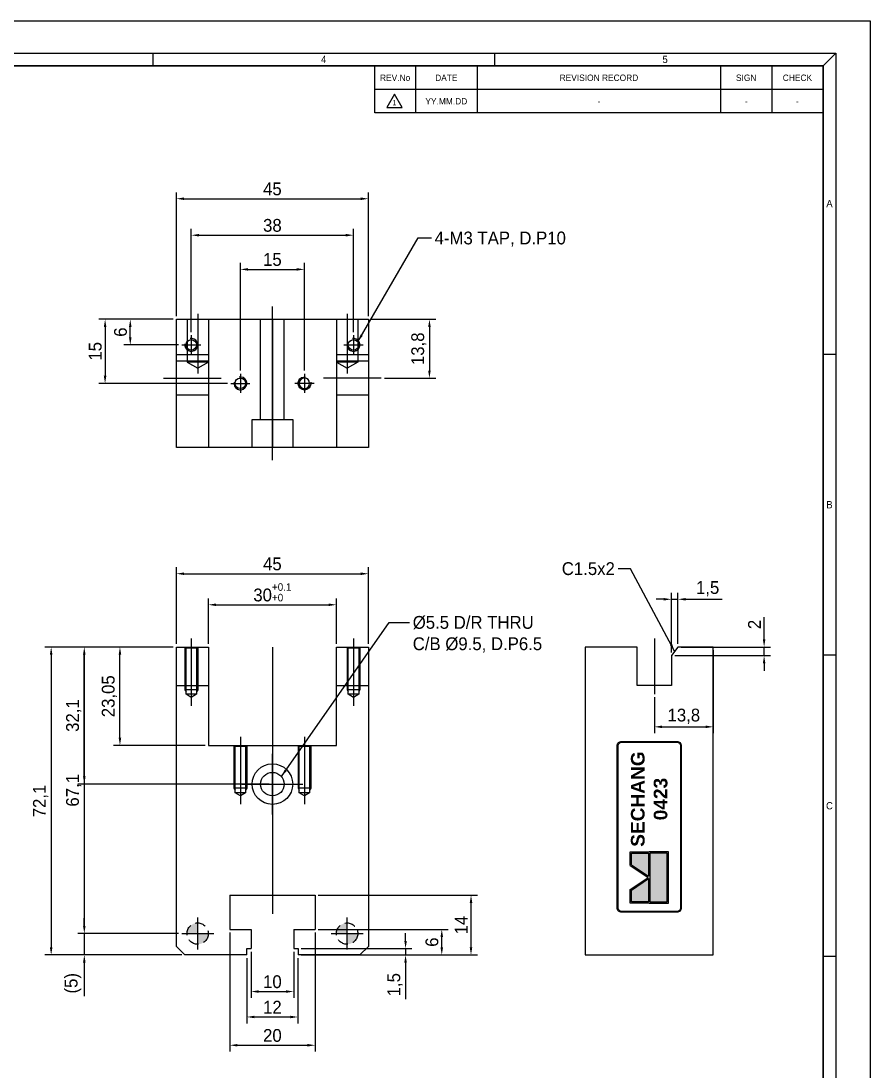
# Model space of a CAD drawing. Header units: inches. Extents: x 0 to 23821, y 0 to 11279.
# Drawn here: x 22605.1 to 22804, y 1970.3 to 2216.1 of the extents above; entities that cross this region are included whole.
import ezdxf

# ---------------------------------------------------------------- set-up
doc = ezdxf.new("R2010")
doc.units = ezdxf.units.IN
doc.header["$LTSCALE"] = 10
doc.header["$MEASUREMENT"] = 0
doc.linetypes.add('CENTER', pattern=[2, 1.25, -0.25, 0.25, -0.25])
doc.linetypes.add('HIDDEN', pattern=[0.375, 0.25, -0.125])
doc.layers.get('Defpoints').update_dxf_attribs({"color": 8})
for name, color, linetype in [('CENTER LINE', 1, 'CENTER'), ('HIDDEN LINE', 4, 'HIDDEN'), ('THIN LINE', 3, 'Continuous')]:
    doc.layers.add(name, color=color, linetype=linetype)
doc.styles.add('Arial', font='arialbd.ttf')
doc.styles.add('SCI', font='')
doc.styles.get('SCI').set_extended_font_data('Gulim')
doc.dimstyles.new('SCH', dxfattribs={"dimtxt": 2.5, "dimasz": 2, "dimexe": 1.25, "dimexo": 0.625, "dimtad": 1, "dimdec": 8, "dimtxsty": 'SCI', "dimcen": 2.5, "dimclrd": 4, "dimclre": 4, "dimclrt": 7, "dimadec": 8, "dimazin": 2, "dimtfac": 1, "dimtdec": 8, "dimtmove": 0, "dimatfit": 3, "dimfxl": 1, "dimarcsym": 0})

# ---------------------------------------------------------------- blocks, each defined once
blk = doc.blocks.new('A$C5b8731fd')
for p, q in [((0, 0), (-2.25, -3.9)), ((2.25, -3.9), (0, 0)), ((-2.25, -3.9), (2.25, -3.9))]:
    blk.add_line(p, q)
blk = doc.blocks.new('SECHANG REV')
at = {"color": 7}
blk.add_line((-52.5, 0), (-52.5, 5.5), dxfattribs=at)
at = {"color": 3}
for p, q in [((-43, 5.5), (-43, 0)), ((-28.5, 5.5), (-28.5, 0)), ((28.5, 5.5), (28.5, 0)), ((40.5, 5.5), (40.5, 0)), ((52.5, 5.5), (52.5, 0))]:
    blk.add_line(p, q, dxfattribs=at)
blk.add_line((52.5, 0), (-52.5, 0))
blk = doc.blocks.new('SECHANG A3')
at = {"color": 2}
for p, q in [((42, 289.5), (42, 286.5)), ((122, 289.5), (122, 286.5)), ((202, 289.5), (199, 286.5))]:
    blk.add_line(p, q, dxfattribs=at)
at = {"color": 3}
blk.add_line((94, 286.5), (199, 286.5), dxfattribs=at)
for p, q in [((199, 219), (202, 219)), ((202, 148.5), (199, 148.5)), ((202, 78), (199, 78))]:
    blk.add_line(p, q)
at = {"color": 1}
blk.add_lwpolyline([(-210, 297), (210, 297), (210, 0), (-210, 0)], close=True, dxfattribs=at)
at = {"color": 2}
blk.add_lwpolyline([(-198, 289.5), (202, 289.5), (202, 7.5), (-198, 7.5)], close=True, dxfattribs=at)
at = {"const_width": 0.4}
blk.add_lwpolyline([(-195, 286.5), (199, 286.5), (199, 10.5), (-195, 10.5)], close=True, dxfattribs=at)
blk.add_blockref('SECHANG REV', (146.5, 281))
at = {"color": 2, "char_height": 1.7, "attachment_point": 5, "style": 'SCI'}
for s, insert, width in [('4', (82, 288), 80), ('5', (162, 288), 80), ('A', (200.5, 254.25), 3), ('B', (200.5, 183.75), 3), ('C', (200.5, 113.25), 3)]:
    blk.add_mtext(s, dxfattribs=dict(at, insert=insert, width=width))
at = {"char_height": 1.5, "attachment_point": 5, "style": 'SCI'}
for s, insert, width in [('REV.No', (98.75, 283.7), 9.5), ('DATE', (110.75, 283.7), 14.5), ('REVISION RECORD', (146.5, 283.7), 57), ('SIGN', (181, 283.7), 12), ('CHECK', (193, 283.7), 12)]:
    blk.add_mtext(s, dxfattribs=dict(at, insert=insert, width=width))
blk = doc.blocks.new('V1SMTAPM3', base_point=(1783.38, 113.27))
at = {"color": 7, "linetype": 'Continuous'}
blk.add_circle((1783.38, 113.27), 1.23, dxfattribs=at)
at = {"layer": 'CENTER LINE', "ltscale": 0.675}
for p, q in [((1781.13, 113.27), (1785.63, 113.27)), ((1783.38, 111.02), (1783.38, 115.52))]:
    blk.add_line(p, q, dxfattribs=at)
at = {"layer": 'THIN LINE', "linetype": 'Continuous'}
blk.add_arc((1783.38, 113.27), 1.5, 260.0082, 189.9928, dxfattribs=at)
blk = doc.blocks.new('V1A$C5BF82136')
for p, q in [((-20.2, 22.5), (-20.2, 15)), ((-12.2, 22.5), (-12.2, 15)), ((-30, 15), (0, 15)), ((-30, -15), (0, -15)), ((-20.2, -15), (-20.2, -22.5)), ((-12.2, -15), (-12.2, -22.5))]:
    blk.add_line(p, q)
blk.add_lwpolyline([(-30, 22.5), (0, 22.5), (0, -22.5), (-30, -22.5)], close=True)
at = {"layer": 'CENTER LINE', "ltscale": 5}
for p, q in [((-16.2, 25.5), (-16.2, 12)), ((-30, 0), (0, 0)), ((-16.2, -25.5), (-16.2, -12))]:
    blk.add_line(p, q, dxfattribs=at)
at = {"layer": 'CENTER LINE', "ltscale": 2.091507}
for p, q in [((-31.25, 17.5), (-17.31, 17.5)), ((-31.25, -17.5), (-17.31, -17.5))]:
    blk.add_line(p, q, dxfattribs=at)
at = {"layer": 'CENTER LINE', "ltscale": 5.4}
blk.add_line((3, 0), (-33, 0), dxfattribs=at)
at = {"layer": 'HIDDEN LINE', "ltscale": 4.183014}
for p, q in [((-30, 20), (-20, 20)), ((-20, 20), (-20, 15)), ((-20, 20), (-18.56, 17.5)), ((-20, 15), (-18.56, 17.5)), ((-30, 15), (-20, 15)), ((-30, -15), (-20, -15)), ((-20, -15), (-20, -20)), ((-20, -15), (-18.56, -17.5)), ((-20, -20), (-18.56, -17.5)), ((-30, -20), (-20, -20))]:
    blk.add_line(p, q, dxfattribs=at)
at = {"layer": 'HIDDEN LINE', "ltscale": 10.8}
for p, q in [((-6.5, 2.75), (-30, 2.75)), ((-6.5, -4.75), (-6.5, 4.75)), ((-6.5, 4.75), (0, 4.75)), ((-6.5, -2.75), (-30, -2.75)), ((0, -4.75), (-6.5, -4.75))]:
    blk.add_line(p, q, dxfattribs=at)
at = {"layer": 'THIN LINE'}
for p, q in [((-21.7, 22.5), (-21.7, 15)), ((-21.7, -15), (-21.7, -22.5))]:
    blk.add_line(p, q, dxfattribs=at)
for p in [(-24, 19), (-15, -7.5), (-24, -19)]:
    blk.add_blockref('V1SMTAPM3', p)
at = {"xscale": -1.000000000000001, "rotation": 180}
blk.add_blockref('V1SMTAPM3', (-15, 7.5), dxfattribs=at)
blk = doc.blocks.new('V1MDTapSHM3 Dp10')
at = {"layer": 'CENTER LINE', "ltscale": 2.366756}
blk.add_line((-2, 0), (13.78, 0), dxfattribs=at)
at = {"layer": 'HIDDEN LINE', "ltscale": 4.733513}
for p, q in [((0, 1.5), (10, 1.5)), ((0.27, 1.23), (0, 1.5)), ((0.27, 1.23), (11.07, 1.23)), ((0.27, 1.23), (0.27, -1.23)), ((10, 1.5), (10.47, 1.23)), ((10, 1.5), (10, -1.5)), ((11.07, 1.23), (11.07, -1.23)), ((11.07, 1.23), (11.78, 0)), ((11.78, 0), (11.07, -1.23)), ((0, -1.5), (0.27, -1.23)), ((0, -1.5), (10, -1.5)), ((11.07, -1.23), (0.27, -1.23)), ((10, -1.5), (10.47, -1.23))]:
    blk.add_line(p, q, dxfattribs=at)
blk = doc.blocks.new('V1MDCBM5', base_point=(411.85, 908.79))
at = {"color": 7, "linetype": 'Continuous'}
for radius in [4.75, 2.75]:
    blk.add_circle((411.85, 908.79), radius, dxfattribs=at)
at = {"layer": 'CENTER LINE', "ltscale": 2.1375}
for p, q in [((411.85, 901.66), (411.85, 915.91)), ((404.73, 908.79), (418.98, 908.79))]:
    blk.add_line(p, q, dxfattribs=at)
blk = doc.blocks.new('V1A$C6f1af867')
h = blk.add_hatch(color=3)
h.dxf.hatch_style = 1
h.paths.add_polyline_path([(-2.5, 0), (0, 0), (0, 2.5, 0.414214)])
h.paths.add_polyline_path([(0, 0), (0, -2.5, 0.414214), (2.5, 0)])
blk.add_circle((0, 0), 2.5)
at = {"layer": 'CENTER LINE', "ltscale": 1.125}
for p, q in [((0, -3.75), (0, 3.75)), ((-3.75, 0), (3.75, 0))]:
    blk.add_line(p, q, dxfattribs=at)
blk = doc.blocks.new('V1A$C18AC3A17')
for p, q in [((-15, 58.1), (-15, 35.05)), ((15, 35.05), (15, 58.1)), ((-15, 35.05), (15, 35.05)), ((-10, 0), (-10, -8)), ((-10, 0), (10, 0)), ((10, 0), (10, -8)), ((-10, -8), (-5, -8)), ((-5, -8), (-5, -12.5)), ((5, -8), (5, -12.5)), ((5, -8), (10, -8)), ((-6, -14), (-6, -12.5)), ((-6, -12.5), (-5, -12.5)), ((5, -12.5), (6, -12.5)), ((6, -12.5), (6, -14))]:
    blk.add_line(p, q)
for points in [[(-6, -14), (-20.5, -14), (-22.5, -12), (-22.5, 58.1), (-15, 58.1)], [(15, 58.1), (22.5, 58.1), (22.5, -12), (20.5, -14), (6, -14)]]:
    blk.add_lwpolyline(points)
at = {"layer": 'CENTER LINE', "ltscale": 5}
blk.add_line((0, 58.1), (0, -14), dxfattribs=at)
at = {"layer": 'HIDDEN LINE', "ltscale": 5}
for p, q in [((-22.5, 49.1), (-15, 49.1)), ((15, 49.1), (22.5, 49.1))]:
    blk.add_line(p, q, dxfattribs=at)
at = {"rotation": 270}
for p in [(-19, 58.1), (19, 58.1), (-7.5, 35.05), (7.5, 35.05)]:
    blk.add_blockref('V1MDTapSHM3 Dp10', p, dxfattribs=at)
blk.add_blockref('V1MDCBM5', (0, 26))
at = {"layer": 'HIDDEN LINE', "ltscale": 5}
for p in [(-17.5, -9), (17.5, -9)]:
    blk.add_blockref('V1A$C6f1af867', p, dxfattribs=at)
blk = doc.blocks.new('*D992')
at = {"color": 4, "lineweight": -2, "transparency": 16777216}
for p, q in [((22645, 2143.27), (22645, 2167.46)), ((22646.8, 2165.96), (22681.2, 2165.96)), ((22683, 2143.27), (22683, 2167.46))]:
    blk.add_line(p, q, dxfattribs=at)
at = {"color": 4, "transparency": 16777216}
for points in [[(22646.8, 2166.26), (22646.8, 2165.66), (22645, 2165.96)], [(22681.2, 2166.26), (22681.2, 2165.66), (22683, 2165.96)]]:
    blk.add_solid(points, dxfattribs=at)
at = {"layer": 'Defpoints', "color": 0, "transparency": 16777216}
for p in [(22683, 2165.96), (22645, 2142.52), (22683, 2142.52)]:
    blk.add_point(p, dxfattribs=at)
at = {"color": 7, "transparency": 16777216, "insert": (22664, 2168.25), "char_height": 3, "attachment_point": 5, "style": 'SCI'}
blk.add_mtext('38', dxfattribs=at)
blk = doc.blocks.new('*D993')
at = {"color": 4, "lineweight": -2, "transparency": 16777216}
for p, q in [((22641.5, 2147.02), (22641.5, 2176)), ((22686.5, 2147.02), (22686.5, 2176)), ((22643.3, 2174.5), (22684.7, 2174.5))]:
    blk.add_line(p, q, dxfattribs=at)
at = {"color": 4, "transparency": 16777216}
for points in [[(22643.3, 2174.8), (22643.3, 2174.2), (22641.5, 2174.5)], [(22684.7, 2174.8), (22684.7, 2174.2), (22686.5, 2174.5)]]:
    blk.add_solid(points, dxfattribs=at)
at = {"layer": 'Defpoints', "color": 0, "transparency": 16777216}
for p in [(22686.5, 2174.5), (22641.5, 2146.27), (22686.5, 2146.27)]:
    blk.add_point(p, dxfattribs=at)
at = {"color": 7, "transparency": 16777216, "insert": (22664, 2176.79), "char_height": 3, "attachment_point": 5, "style": 'SCI'}
blk.add_mtext('45', dxfattribs=at)
blk = doc.blocks.new('*D994')
at = {"color": 4, "lineweight": -2, "transparency": 16777216}
for p, q in [((22640.75, 2146.27), (22629.21, 2146.27)), ((22630.71, 2142.07), (22630.71, 2144.47)), ((22642, 2140.27), (22629.21, 2140.27))]:
    blk.add_line(p, q, dxfattribs=at)
at = {"color": 4, "transparency": 16777216}
for points in [[(22630.41, 2144.47), (22631.01, 2144.47), (22630.71, 2146.27)], [(22630.41, 2142.07), (22631.01, 2142.07), (22630.71, 2140.27)]]:
    blk.add_solid(points, dxfattribs=at)
at = {"layer": 'Defpoints', "color": 0, "transparency": 16777216}
for p in [(22630.71, 2146.27), (22641.5, 2146.27), (22642.75, 2140.27)]:
    blk.add_point(p, dxfattribs=at)
at = {"color": 7, "transparency": 16777216, "insert": (22628.43, 2143.27), "char_height": 3, "attachment_point": 5, "rotation": 90, "style": 'SCI'}
blk.add_mtext('6', dxfattribs=at)
blk = doc.blocks.new('*D995')
at = {"color": 4, "lineweight": -2, "transparency": 16777216}
for p, q in [((22640.75, 2146.27), (22623.31, 2146.27)), ((22624.81, 2144.47), (22624.81, 2133.07)), ((22653.5, 2131.27), (22623.31, 2131.27))]:
    blk.add_line(p, q, dxfattribs=at)
at = {"color": 4, "transparency": 16777216}
for points in [[(22624.51, 2144.47), (22625.11, 2144.47), (22624.81, 2146.27)], [(22624.51, 2133.07), (22625.11, 2133.07), (22624.81, 2131.27)]]:
    blk.add_solid(points, dxfattribs=at)
at = {"layer": 'Defpoints', "color": 0, "transparency": 16777216}
for p in [(22641.5, 2146.27), (22624.81, 2131.27), (22654.25, 2131.27)]:
    blk.add_point(p, dxfattribs=at)
at = {"color": 7, "transparency": 16777216, "insert": (22622.52, 2138.77), "char_height": 3, "attachment_point": 5, "rotation": 90, "style": 'SCI'}
blk.add_mtext('15', dxfattribs=at)
blk = doc.blocks.new('*D996')
at = {"color": 4, "lineweight": -2, "transparency": 16777216}
for p, q in [((22687.25, 2146.27), (22702.29, 2146.27)), ((22700.79, 2144.47), (22700.79, 2134.27)), ((22690.25, 2132.47), (22702.29, 2132.47))]:
    blk.add_line(p, q, dxfattribs=at)
at = {"color": 4, "transparency": 16777216}
for points in [[(22700.49, 2144.47), (22701.09, 2144.47), (22700.79, 2146.27)], [(22700.49, 2134.27), (22701.09, 2134.27), (22700.79, 2132.47)]]:
    blk.add_solid(points, dxfattribs=at)
at = {"layer": 'Defpoints', "color": 0, "transparency": 16777216}
for p in [(22686.5, 2146.27), (22689.5, 2132.47), (22700.79, 2132.47)]:
    blk.add_point(p, dxfattribs=at)
at = {"color": 7, "transparency": 16777216, "insert": (22698.32, 2139.37), "char_height": 3, "attachment_point": 5, "rotation": 90, "style": 'SCI'}
blk.add_mtext('13,8', dxfattribs=at)
blk = doc.blocks.new('*D997')
at = {"color": 4, "lineweight": -2, "transparency": 16777216}
for p, q in [((22656.5, 2134.27), (22656.5, 2159.46)), ((22671.5, 2134.27), (22671.5, 2159.46)), ((22658.3, 2157.96), (22669.7, 2157.96))]:
    blk.add_line(p, q, dxfattribs=at)
at = {"color": 4, "transparency": 16777216}
for points in [[(22658.3, 2158.26), (22658.3, 2157.66), (22656.5, 2157.96)], [(22669.7, 2158.26), (22669.7, 2157.66), (22671.5, 2157.96)]]:
    blk.add_solid(points, dxfattribs=at)
at = {"layer": 'Defpoints', "color": 0, "transparency": 16777216}
for p in [(22671.5, 2157.96), (22656.5, 2133.52), (22671.5, 2133.52)]:
    blk.add_point(p, dxfattribs=at)
at = {"color": 7, "transparency": 16777216, "insert": (22664, 2160.26), "char_height": 3, "attachment_point": 5, "style": 'SCI'}
blk.add_mtext('15', dxfattribs=at)
blk = doc.blocks.new('*D926')
at = {"color": 4, "lineweight": -2, "transparency": 16777216}
for p, q in [((22649, 2070.29), (22649, 2080.93)), ((22679, 2070.29), (22679, 2080.93)), ((22650.8, 2079.43), (22677.2, 2079.43))]:
    blk.add_line(p, q, dxfattribs=at)
at = {"color": 4, "transparency": 16777216}
for points in [[(22650.8, 2079.73), (22650.8, 2079.13), (22649, 2079.43)], [(22677.2, 2079.73), (22677.2, 2079.13), (22679, 2079.43)]]:
    blk.add_solid(points, dxfattribs=at)
at = {"layer": 'Defpoints', "color": 0, "transparency": 16777216}
for p in [(22679, 2079.43), (22649, 2069.54), (22679, 2069.54)]:
    blk.add_point(p, dxfattribs=at)
at = {"color": 7, "transparency": 16777216, "insert": (22664, 2082.33), "char_height": 3, "attachment_point": 5, "style": 'SCI'}
blk.add_mtext('30{\\H0.59x;\\S+0.1^ +0;}', dxfattribs=at)
blk = doc.blocks.new('*D927')
at = {"color": 4, "lineweight": -2, "transparency": 16777216}
for p, q in [((22641.5, 2070.29), (22641.5, 2088.2)), ((22686.5, 2070.29), (22686.5, 2088.2)), ((22643.3, 2086.7), (22684.7, 2086.7))]:
    blk.add_line(p, q, dxfattribs=at)
at = {"color": 4, "transparency": 16777216}
for points in [[(22643.3, 2087), (22643.3, 2086.4), (22641.5, 2086.7)], [(22684.7, 2087), (22684.7, 2086.4), (22686.5, 2086.7)]]:
    blk.add_solid(points, dxfattribs=at)
at = {"layer": 'Defpoints', "color": 0, "transparency": 16777216}
for p in [(22686.5, 2086.7), (22641.5, 2069.54), (22686.5, 2069.54)]:
    blk.add_point(p, dxfattribs=at)
at = {"color": 7, "transparency": 16777216, "insert": (22664, 2088.99), "char_height": 3, "attachment_point": 5, "style": 'SCI'}
blk.add_mtext('45', dxfattribs=at)
blk = doc.blocks.new('*D928')
at = {"color": 4, "lineweight": -2, "transparency": 16777216}
for p, q in [((22640.75, 2069.54), (22626.79, 2069.54)), ((22628.29, 2048.29), (22628.29, 2067.74)), ((22648.25, 2046.49), (22626.79, 2046.49))]:
    blk.add_line(p, q, dxfattribs=at)
at = {"color": 4, "transparency": 16777216}
for points in [[(22627.99, 2067.74), (22628.59, 2067.74), (22628.29, 2069.54)], [(22627.99, 2048.29), (22628.59, 2048.29), (22628.29, 2046.49)]]:
    blk.add_solid(points, dxfattribs=at)
at = {"layer": 'Defpoints', "color": 0, "transparency": 16777216}
for p in [(22628.29, 2069.54), (22641.5, 2069.54), (22649, 2046.49)]:
    blk.add_point(p, dxfattribs=at)
at = {"color": 7, "transparency": 16777216, "insert": (22625.82, 2058.01), "char_height": 3, "attachment_point": 5, "rotation": 90, "style": 'SCI'}
blk.add_mtext('23,05', dxfattribs=at)
blk = doc.blocks.new('*D929')
at = {"color": 4, "lineweight": -2, "transparency": 16777216}
for p, q in [((22640.75, 2069.54), (22618.44, 2069.54)), ((22619.94, 2039.24), (22619.94, 2067.74)), ((22663.25, 2037.44), (22618.44, 2037.44))]:
    blk.add_line(p, q, dxfattribs=at)
at = {"color": 4, "transparency": 16777216}
for points in [[(22619.64, 2067.74), (22620.24, 2067.74), (22619.94, 2069.54)], [(22619.64, 2039.24), (22620.24, 2039.24), (22619.94, 2037.44)]]:
    blk.add_solid(points, dxfattribs=at)
at = {"layer": 'Defpoints', "color": 0, "transparency": 16777216}
for p in [(22619.94, 2069.54), (22641.5, 2069.54), (22664, 2037.44)]:
    blk.add_point(p, dxfattribs=at)
at = {"color": 7, "transparency": 16777216, "insert": (22617.46, 2053.49), "char_height": 3, "attachment_point": 5, "rotation": 90, "style": 'SCI'}
blk.add_mtext('32,1', dxfattribs=at)
blk = doc.blocks.new('*D930')
at = {"color": 4, "lineweight": -2, "transparency": 16777216}
for p, q in [((22640.75, 2069.54), (22618.44, 2069.54)), ((22619.94, 2067.74), (22619.94, 2004.24)), ((22642, 2002.44), (22618.44, 2002.44))]:
    blk.add_line(p, q, dxfattribs=at)
at = {"color": 4, "transparency": 16777216}
for points in [[(22619.64, 2067.74), (22620.24, 2067.74), (22619.94, 2069.54)], [(22619.64, 2004.24), (22620.24, 2004.24), (22619.94, 2002.44)]]:
    blk.add_solid(points, dxfattribs=at)
at = {"layer": 'Defpoints', "color": 0, "transparency": 16777216}
for p in [(22641.5, 2069.54), (22619.94, 2002.44), (22642.75, 2002.44)]:
    blk.add_point(p, dxfattribs=at)
at = {"color": 7, "transparency": 16777216, "insert": (22617.46, 2035.99), "char_height": 3, "attachment_point": 5, "rotation": 90, "style": 'SCI'}
blk.add_mtext('67,1', dxfattribs=at)
blk = doc.blocks.new('*D931')
at = {"color": 4, "lineweight": -2, "transparency": 16777216}
for p, q in [((22640.75, 2069.54), (22610.68, 2069.54)), ((22612.18, 2067.74), (22612.18, 1999.24)), ((22642.75, 1997.44), (22610.68, 1997.44))]:
    blk.add_line(p, q, dxfattribs=at)
at = {"color": 4, "transparency": 16777216}
for points in [[(22611.88, 2067.74), (22612.48, 2067.74), (22612.18, 2069.54)], [(22611.88, 1999.24), (22612.48, 1999.24), (22612.18, 1997.44)]]:
    blk.add_solid(points, dxfattribs=at)
at = {"layer": 'Defpoints', "color": 0, "transparency": 16777216}
for p in [(22641.5, 2069.54), (22612.18, 1997.44), (22643.5, 1997.44)]:
    blk.add_point(p, dxfattribs=at)
at = {"color": 7, "transparency": 16777216, "insert": (22609.7, 2033.49), "char_height": 3, "attachment_point": 5, "rotation": 90, "style": 'SCI'}
blk.add_mtext('72,1', dxfattribs=at)
blk = doc.blocks.new('*D721')
at = {"color": 4, "lineweight": -2, "transparency": 16777216}
for p, q in [((22619.94, 2004.24), (22619.94, 2006.04)), ((22642, 2002.44), (22618.44, 2002.44)), ((22619.94, 2002.44), (22619.94, 1997.44)), ((22642.75, 1997.44), (22618.44, 1997.44)), ((22619.94, 1995.64), (22619.94, 1987.78))]:
    blk.add_line(p, q, dxfattribs=at)
at = {"color": 4, "transparency": 16777216}
for points in [[(22619.64, 2004.24), (22620.24, 2004.24), (22619.94, 2002.44)], [(22619.64, 1995.64), (22620.24, 1995.64), (22619.94, 1997.44)]]:
    blk.add_solid(points, dxfattribs=at)
at = {"layer": 'Defpoints', "color": 0, "transparency": 16777216}
for p in [(22642.75, 2002.44), (22619.94, 1997.44), (22643.5, 1997.44)]:
    blk.add_point(p, dxfattribs=at)
at = {"color": 7, "transparency": 16777216, "insert": (22617.3, 1990.81), "char_height": 3, "attachment_point": 5, "rotation": 90, "style": 'SCI'}
blk.add_mtext('(5)', dxfattribs=at)
blk = doc.blocks.new('*D932')
at = {"color": 4, "lineweight": -2, "transparency": 16777216}
for p, q in [((22659, 1998.19), (22659, 1987.37)), ((22669, 1998.19), (22669, 1987.37)), ((22660.8, 1988.87), (22667.2, 1988.87))]:
    blk.add_line(p, q, dxfattribs=at)
at = {"color": 4, "transparency": 16777216}
for points in [[(22660.8, 1989.17), (22660.8, 1988.57), (22659, 1988.87)], [(22667.2, 1989.17), (22667.2, 1988.57), (22669, 1988.87)]]:
    blk.add_solid(points, dxfattribs=at)
at = {"layer": 'Defpoints', "color": 0, "transparency": 16777216}
for p in [(22659, 1998.94), (22669, 1998.94), (22669, 1988.87)]:
    blk.add_point(p, dxfattribs=at)
at = {"color": 7, "transparency": 16777216, "insert": (22664, 1991.16), "char_height": 3, "attachment_point": 5, "style": 'SCI'}
blk.add_mtext('10', dxfattribs=at)
blk = doc.blocks.new('*D933')
at = {"color": 4, "lineweight": -2, "transparency": 16777216}
for p, q in [((22658, 1996.69), (22658, 1981.42)), ((22670, 1996.69), (22670, 1981.42)), ((22659.8, 1982.92), (22668.2, 1982.92))]:
    blk.add_line(p, q, dxfattribs=at)
at = {"color": 4, "transparency": 16777216}
for points in [[(22659.8, 1983.22), (22659.8, 1982.62), (22658, 1982.92)], [(22668.2, 1983.22), (22668.2, 1982.62), (22670, 1982.92)]]:
    blk.add_solid(points, dxfattribs=at)
at = {"layer": 'Defpoints', "color": 0, "transparency": 16777216}
for p in [(22658, 1997.44), (22670, 1997.44), (22670, 1982.92)]:
    blk.add_point(p, dxfattribs=at)
at = {"color": 7, "transparency": 16777216, "insert": (22664, 1985.21), "char_height": 3, "attachment_point": 5, "style": 'SCI'}
blk.add_mtext('12', dxfattribs=at)
blk = doc.blocks.new('*D934')
at = {"color": 4, "lineweight": -2, "transparency": 16777216}
for p, q in [((22654, 2002.69), (22654, 1974.8)), ((22674, 2002.69), (22674, 1974.8)), ((22655.8, 1976.3), (22672.2, 1976.3))]:
    blk.add_line(p, q, dxfattribs=at)
at = {"color": 4, "transparency": 16777216}
for points in [[(22655.8, 1976.6), (22655.8, 1976), (22654, 1976.3)], [(22672.2, 1976.6), (22672.2, 1976), (22674, 1976.3)]]:
    blk.add_solid(points, dxfattribs=at)
at = {"layer": 'Defpoints', "color": 0, "transparency": 16777216}
for p in [(22654, 2003.44), (22674, 2003.44), (22674, 1976.3)]:
    blk.add_point(p, dxfattribs=at)
at = {"color": 7, "transparency": 16777216, "insert": (22664, 1978.58), "char_height": 3, "attachment_point": 5, "style": 'SCI'}
blk.add_mtext('20', dxfattribs=at)
blk = doc.blocks.new('*D935')
at = {"color": 4, "lineweight": -2, "transparency": 16777216}
for p, q in [((22695.2, 2000.74), (22695.2, 2002.54)), ((22670.75, 1998.94), (22696.7, 1998.94)), ((22695.2, 1998.94), (22695.2, 1997.44)), ((22685.25, 1997.44), (22696.7, 1997.44)), ((22695.2, 1995.64), (22695.2, 1987.09))]:
    blk.add_line(p, q, dxfattribs=at)
at = {"color": 4, "transparency": 16777216}
for points in [[(22694.9, 2000.74), (22695.5, 2000.74), (22695.2, 1998.94)], [(22694.9, 1995.64), (22695.5, 1995.64), (22695.2, 1997.44)]]:
    blk.add_solid(points, dxfattribs=at)
at = {"layer": 'Defpoints', "color": 0, "transparency": 16777216}
for p in [(22670, 1998.94), (22684.5, 1997.44), (22695.2, 1997.44)]:
    blk.add_point(p, dxfattribs=at)
at = {"color": 7, "transparency": 16777216, "insert": (22692.73, 1990.47), "char_height": 3, "attachment_point": 5, "rotation": 90, "style": 'SCI'}
blk.add_mtext('1,5', dxfattribs=at)
blk = doc.blocks.new('*D722')
at = {"color": 4, "lineweight": -2, "transparency": 16777216}
for p, q in [((22674.75, 2003.44), (22705.18, 2003.44)), ((22703.68, 1999.24), (22703.68, 2001.64)), ((22670.75, 1997.44), (22705.18, 1997.44))]:
    blk.add_line(p, q, dxfattribs=at)
at = {"color": 4, "transparency": 16777216}
for points in [[(22703.38, 2001.64), (22703.98, 2001.64), (22703.68, 2003.44)], [(22703.38, 1999.24), (22703.98, 1999.24), (22703.68, 1997.44)]]:
    blk.add_solid(points, dxfattribs=at)
at = {"layer": 'Defpoints', "color": 0, "transparency": 16777216}
for p in [(22674, 2003.44), (22703.68, 2003.44), (22670, 1997.44)]:
    blk.add_point(p, dxfattribs=at)
at = {"color": 7, "transparency": 16777216, "insert": (22701.39, 2000.44), "char_height": 3, "attachment_point": 5, "rotation": 90, "style": 'SCI'}
blk.add_mtext('6', dxfattribs=at)
blk = doc.blocks.new('*D936')
at = {"color": 4, "lineweight": -2, "transparency": 16777216}
for p, q in [((22674.7, 2011.44), (22712.03, 2011.44)), ((22710.53, 1999.24), (22710.53, 2009.64)), ((22670.75, 1997.44), (22712.03, 1997.44))]:
    blk.add_line(p, q, dxfattribs=at)
at = {"color": 4, "transparency": 16777216}
for points in [[(22710.23, 2009.64), (22710.83, 2009.64), (22710.53, 2011.44)], [(22710.23, 1999.24), (22710.83, 1999.24), (22710.53, 1997.44)]]:
    blk.add_solid(points, dxfattribs=at)
at = {"layer": 'Defpoints', "color": 0, "transparency": 16777216}
for p in [(22673.95, 2011.44), (22710.53, 2011.44), (22670, 1997.44)]:
    blk.add_point(p, dxfattribs=at)
at = {"color": 7, "transparency": 16777216, "insert": (22708.23, 2004.44), "char_height": 3, "attachment_point": 5, "rotation": 90, "style": 'SCI'}
blk.add_mtext('14', dxfattribs=at)
blk = doc.blocks.new('A$Cd9bf0780')
h = blk.add_hatch(color=154)
h.dxf.hatch_style = 1
h.paths.add_polyline_path([(-4.17, 4.91), (-7.57, 4.91), (-7.57, -0.15), (-0.79, -0.15)])
h.paths.add_polyline_path([(6.68, 4.91), (3.28, 4.91), (-0.09, -0.15), (6.68, -0.15)])
h.paths.add_polyline_path([(6.68, -0.53), (-7.57, -0.53), (-7.57, -5.59), (6.68, -5.59)])
for p, q in [((-7.94, -0.34), (-7.94, 5.29)), ((-7.94, 5.29), (-3.97, 5.29)), ((-7.57, -0.15), (-7.57, 4.91)), ((-7.57, 4.91), (-4.17, 4.91)), ((-4.17, 4.91), (-0.79, -0.15)), ((-3.97, 5.29), (-0.44, 0)), ((3.08, 5.29), (-0.44, 0)), ((3.28, 4.91), (-0.09, -0.15)), ((3.08, 5.29), (7.06, 5.29)), ((3.28, 4.91), (6.68, 4.91)), ((6.68, 4.91), (6.68, -0.15)), ((7.06, 5.29), (7.06, -0.34)), ((-7.94, -0.34), (-7.94, -5.96)), ((-0.79, -0.15), (-7.57, -0.15)), ((6.68, -0.53), (-7.57, -0.53)), ((-7.57, -0.53), (-7.57, -5.59)), ((6.68, -0.15), (-0.09, -0.15)), ((6.68, -5.59), (6.68, -0.53)), ((7.06, -5.96), (7.06, -0.34)), ((-7.94, -5.96), (7.06, -5.96)), ((-7.57, -5.59), (6.68, -5.59))]:
    blk.add_line(p, q)
blk = doc.blocks.new('A$C8c082d79')
for points in [[(20, 14), (20, 1, -0.414214), (19, 0), (-19, 0, -0.414214), (-20, 1), (-20, 14, -0.414214), (-19, 15), (19, 15, -0.414214)], [(19.8, 14), (19.8, 1, -0.414214), (19, 0.2), (-19, 0.2, -0.414214), (-19.8, 1), (-19.8, 14, -0.414214), (-19, 14.8), (19, 14.8, -0.414214)]]:
    blk.add_lwpolyline(points, format="xyb", close=True)
at = {"xscale": 0.8000000000000607, "yscale": 0.8000000000000607, "zscale": 0.8000000000000607}
blk.add_blockref('A$Cd9bf0780', (-11.5, 7.77), dxfattribs=at)
at = {"insert": (6.5, 7.5), "char_height": 3.2, "width": 22, "attachment_point": 5, "style": 'Arial'}
blk.add_mtext('SECHANG\\P0423', dxfattribs=at)
blk = doc.blocks.new('A$C03af8d5f')
for p, q in [((-17.8, 63.1), (-17.8, 72.1)), ((-8.3, 72.1), (-9.8, 70.1)), ((-9.8, 70.1), (-9.8, 63.1)), ((-9.8, 63.1), (-17.8, 63.1))]:
    blk.add_line(p, q)
blk.add_lwpolyline([(-17.8, 72.1), (-30, 72.1), (-30, 0), (0, 0), (0, 72.1), (-8.3, 72.1)])
at = {"layer": 'CENTER LINE', "ltscale": 5}
blk.add_line((-13.8, 74.1), (-13.8, 61.1), dxfattribs=at)
at = {"rotation": 90.00000000000001}
blk.add_blockref('A$C8c082d79', (-7.5, 30), dxfattribs=at)
blk = doc.blocks.new('*D937')
at = {"color": 4, "lineweight": -2, "transparency": 16777216}
for p, q in [((22779.19, 2071.34), (22779.19, 2076.51)), ((22759.74, 2069.54), (22780.69, 2069.54)), ((22779.19, 2067.54), (22779.19, 2069.54)), ((22758.24, 2067.54), (22780.69, 2067.54)), ((22779.19, 2065.74), (22779.19, 2063.94))]:
    blk.add_line(p, q, dxfattribs=at)
at = {"color": 4, "transparency": 16777216}
for points in [[(22778.89, 2071.34), (22779.49, 2071.34), (22779.19, 2069.54)], [(22778.89, 2065.74), (22779.49, 2065.74), (22779.19, 2067.54)]]:
    blk.add_solid(points, dxfattribs=at)
at = {"layer": 'Defpoints', "color": 0, "transparency": 16777216}
for p in [(22758.99, 2069.54), (22779.19, 2069.54), (22757.49, 2067.54)]:
    blk.add_point(p, dxfattribs=at)
at = {"color": 7, "transparency": 16777216, "insert": (22776.93, 2074.82), "char_height": 3, "attachment_point": 5, "rotation": 90, "style": 'SCI'}
blk.add_mtext('2', dxfattribs=at)
blk = doc.blocks.new('*D723')
at = {"color": 4, "lineweight": -2, "transparency": 16777216}
for p, q in [((22755.69, 2080.72), (22753.89, 2080.72)), ((22757.49, 2068.29), (22757.49, 2082.22)), ((22757.49, 2080.72), (22758.99, 2080.72)), ((22758.99, 2070.29), (22758.99, 2082.22)), ((22760.79, 2080.72), (22769.33, 2080.72))]:
    blk.add_line(p, q, dxfattribs=at)
at = {"color": 4, "transparency": 16777216}
for points in [[(22755.69, 2081.02), (22755.69, 2080.42), (22757.49, 2080.72)], [(22760.79, 2081.02), (22760.79, 2080.42), (22758.99, 2080.72)]]:
    blk.add_solid(points, dxfattribs=at)
at = {"layer": 'Defpoints', "color": 0, "transparency": 16777216}
for p in [(22758.99, 2080.72), (22758.99, 2069.54), (22757.49, 2067.54)]:
    blk.add_point(p, dxfattribs=at)
at = {"color": 7, "transparency": 16777216, "insert": (22765.96, 2083.19), "char_height": 3, "attachment_point": 5, "style": 'SCI'}
blk.add_mtext('1,5', dxfattribs=at)
blk = doc.blocks.new('*D938')
at = {"color": 4, "lineweight": -2, "transparency": 16777216}
for p, q in [((22767.29, 2068.79), (22767.29, 2049.35)), ((22753.49, 2057.79), (22753.49, 2049.35)), ((22755.29, 2050.85), (22765.49, 2050.85))]:
    blk.add_line(p, q, dxfattribs=at)
at = {"color": 4, "transparency": 16777216}
for points in [[(22755.29, 2051.15), (22755.29, 2050.55), (22753.49, 2050.85)], [(22765.49, 2051.15), (22765.49, 2050.55), (22767.29, 2050.85)]]:
    blk.add_solid(points, dxfattribs=at)
at = {"layer": 'Defpoints', "color": 0, "transparency": 16777216}
for p in [(22767.29, 2069.54), (22753.49, 2058.54), (22767.29, 2050.85)]:
    blk.add_point(p, dxfattribs=at)
at = {"color": 7, "transparency": 16777216, "insert": (22760.39, 2053.33), "char_height": 3, "attachment_point": 5, "style": 'SCI'}
blk.add_mtext('13,8', dxfattribs=at)

msp = doc.modelspace()

# ---------------------------------------------------------------- block references
for name, p in [('SECHANG A3', (22594, 1919.11632666)), ('SECHANG REV', (22740.5, 2194.61632666)), ('V1A$C18AC3A17', (22664.00221949, 2011.43969635)), ('A$C03af8d5f', (22767.28692332, 1997.43969635))]:
    msp.add_blockref(name, p)
at = {"xscale": 0.7999999999999998, "yscale": 0.7999999999999998, "zscale": 0.7999999999999998}
msp.add_blockref('A$C5b8731fd', (22692.6090383, 2198.94912677), dxfattribs=at)
at = {"rotation": 270}
msp.add_blockref('V1A$C5BF82136', (22664.00221949, 2116.27488102), dxfattribs=at)

# ---------------------------------------------------------------- texts
at = {"attachment_point": 5, "style": 'SCI'}
for s, insert, char_height, width in [('YY.MM.DD', (22704.75, 2197.31632666), 1.5, 14.5), ('{\\fGulim|b0|i0|c129|p50;1}', (22692.6090383, 2196.99889738), 1.2, 3.6030894832), ('-', (22740.5, 2197.31632666), 1.5, 57), ('-', (22775, 2197.31632666), 1.5, 12), ('-', (22787, 2197.31632666), 1.5, 12)]:
    msp.add_mtext(s, dxfattribs=dict(at, insert=insert, char_height=char_height, width=width))
at = {"color": 7, "char_height": 3, "style": 'SCI'}
for s, insert, attachment_point in [('4-M3 TAP, D.P10', (22702.00867558, 2166.8115065), 1), ('C1.5x2', (22744.22852307, 2086.3538616), 9), ('%%C5.5 D/R THRU\\PC/B %%C9.5, D.P6.5', (22696.87889643, 2076.80681806), 1)]:
    msp.add_mtext(s, dxfattribs=dict(at, insert=insert, attachment_point=attachment_point))

# ---------------------------------------------------------------- dimensions: what is measured, and where the dimension line sits
for base, p1, p2, picture, middle in [((22686.5022194902, 2174.5023627774), (22641.5022194902, 2146.2748810225), (22686.5022194902, 2146.2748810225), '*D993', (22664.0022194902, 2176.792309515)), ((22683.0022194902, 2165.960741428), (22645.0022194902, 2142.5248810225), (22683.0022194902, 2142.5248810225), '*D992', (22664.0022194902, 2168.2486908288)), ((22671.5022194902, 2157.9633770878), (22656.5022194902, 2133.5248810225), (22671.5022194902, 2133.5248810225), '*D997', (22664.0022194902, 2160.2553211623)), ((22686.5022194902, 2086.6975413104), (22641.5022194902, 2069.5396963474), (22686.5022194902, 2069.5396963474), '*D927', (22664.0022194902, 2088.9874880481)), ((22758.98692332, 2080.71753544), (22757.48692332, 2067.53969635), (22758.98692332, 2069.53969635), '*D723', (22765.95942665, 2083.19323451)), ((22767.2869233211, 2050.8544747244), (22753.4869233211, 2058.5396963474), (22767.2869233211, 2069.5396963474), '*D938', (22760.3869233211, 2053.3301737923)), ((22674.0022194902, 1976.2970300496), (22654.0022194902, 2003.4396963474), (22674.0022194902, 2003.4396963474), '*D934', (22664.0022194902, 1978.5849794504)), ((22669.0022194902, 1988.8711758024), (22659.0022194902, 1998.9396963474), (22669.0022194902, 1998.9396963474), '*D932', (22664.0022194902, 1991.163119877)), ((22670.0022194902, 1982.9150036354), (22658.0022194902, 1997.4396963474), (22670.0022194902, 1997.4396963474), '*D933', (22664.0022194902, 1985.20694771))]:
    dim = msp.add_linear_dim(base=base, p1=p1, p2=p2, dimstyle='SCH', override={"dimscale": 1.2, "dimasz": 1.5})
    dim.commit()
    dim.dimension.update_dxf_attribs({"geometry": picture, "text_midpoint": middle})
for base, p1, p2, override, picture, middle in [((22624.8107286578, 2131.2748810225), (22641.5022194902, 2146.2748810225), (22654.2522194902, 2131.2748810225), {"dimscale": 1.2, "dimasz": 1.5}, '*D995', (22622.5187845832, 2138.7748810225)), ((22630.7136695894, 2146.2748810225), (22642.7522194902, 2140.2748810225), (22641.5022194902, 2146.2748810225), {"dimscale": 1.2, "dimasz": 1.5}, '*D994', (22628.4257201886, 2143.2748810225)), ((22700.7916628183, 2132.4748810225), (22686.5022194902, 2146.2748810225), (22689.5022194902, 2132.4748810225), {"dimscale": 1.2, "dimasz": 1.5}, '*D996', (22698.3159637504, 2139.3748810225)), ((22779.18840654, 2069.53969635), (22757.48692332, 2067.53969635), (22758.98692332, 2069.53969635), {"dimscale": 1.2, "dimasz": 1.5}, '*D937', (22776.93441187, 2074.82245267)), ((22612.1795284128, 1997.4396963474), (22641.5022194902, 2069.5396963474), (22643.5022194902, 1997.4396963474), {"dimscale": 1.2, "dimasz": 1.5}, '*D931', (22609.7038293449, 2033.4896963474)), ((22619.9398494185, 2069.5396963474), (22664.0022194902, 2037.4396963474), (22641.5022194902, 2069.5396963474), {"dimscale": 1.2, "dimasz": 1.5}, '*D929', (22617.4641503506, 2053.4896963474)), ((22619.9398494185, 2002.4396963474), (22641.5022194902, 2069.5396963474), (22642.7522194902, 2002.4396963474), {"dimscale": 1.2, "dimasz": 1.5, "dimtmove": 1}, '*D930', (22617.4641503506, 2035.9896963474)), ((22628.2908982046, 2069.5396963474), (22649.0022194902, 2046.4896963474), (22641.5022194902, 2069.5396963474), {"dimscale": 1.2, "dimasz": 1.5}, '*D928', (22625.8171964735, 2058.0146963474)), ((22710.5256605766, 2011.4396963474), (22670.0022194902, 1997.4396963474), (22673.9462465478, 2011.4396963474), {"dimscale": 1.2, "dimasz": 1.5}, '*D936', (22708.233716502, 2004.4396963474)), ((22703.675169916, 2003.4396963474), (22670.0022194902, 1997.4396963474), (22674.0022194902, 2003.4396963474), {"dimscale": 1.2, "dimasz": 1.5}, '*D722', (22701.3872205152, 2000.4396963474)), ((22695.2007485, 1997.43969635), (22670.00221949, 1998.93969635), (22684.50221949, 1997.43969635), {"dimscale": 1.2, "dimasz": 1.5}, '*D935', (22692.72504943, 1990.46719302))]:
    dim = msp.add_linear_dim(base=base, p1=p1, p2=p2, angle=90, dimstyle='SCH', override=override)
    dim.commit()
    dim.dimension.update_dxf_attribs({"geometry": picture, "text_midpoint": middle})
dim = msp.add_linear_dim(base=(22679.0022194902, 2079.4272470034), p1=(22649.0022194902, 2069.5396963474), p2=(22679.0022194902, 2069.5396963474), text='<>{\\H0.59x;\\S+0.1^ +0;}', dimstyle='SCH', override={"dimscale": 1.2, "dimasz": 1.5})
dim.commit()
dim.dimension.update_dxf_attribs({"geometry": '*D926', "text_midpoint": (22664.0022194902, 2082.3253362178)})
dim = msp.add_linear_dim(base=(22619.9398494185, 1997.4396963474), p1=(22642.7522194902, 2002.4396963474), p2=(22643.5022194902, 1997.4396963474), angle=90, text='(<>)', dimstyle='SCH', override={"dimscale": 1.2, "dimasz": 1.5})
dim.commit()
dim.dimension.update_dxf_attribs({"geometry": '*D721', "text_midpoint": (22617.302366063, 1990.8087376257)})

# ---------------------------------------------------------------- leaders
at = {"annotation_type": 0, "has_hookline": 1}
for points, hookline_direction, text_width in [([(22684.00221949, 2140.99019232), (22698.17687067, 2165.3115065), (22701.25867558, 2165.3115065)], 0, 33.50732357), ([(22758.23692332, 2068.53969635), (22747.90608367, 2087.8538616), (22744.97852307, 2087.8538616)], 1, 12.90279627), ([(22666.09896425, 2039.21906742), (22691.35959132, 2075.30681806), (22696.12889643, 2075.30681806)], 0, 33.29161119)]:
    msp.add_leader(points, dimstyle='SCH', override={"dimscale": 1.2, "dimasz": 1.5, "dimgap": 0.625, "dimtad": 0}, dxfattribs=dict(at, hookline_direction=hookline_direction, text_width=text_width))

doc.saveas('drawing.dxf')
